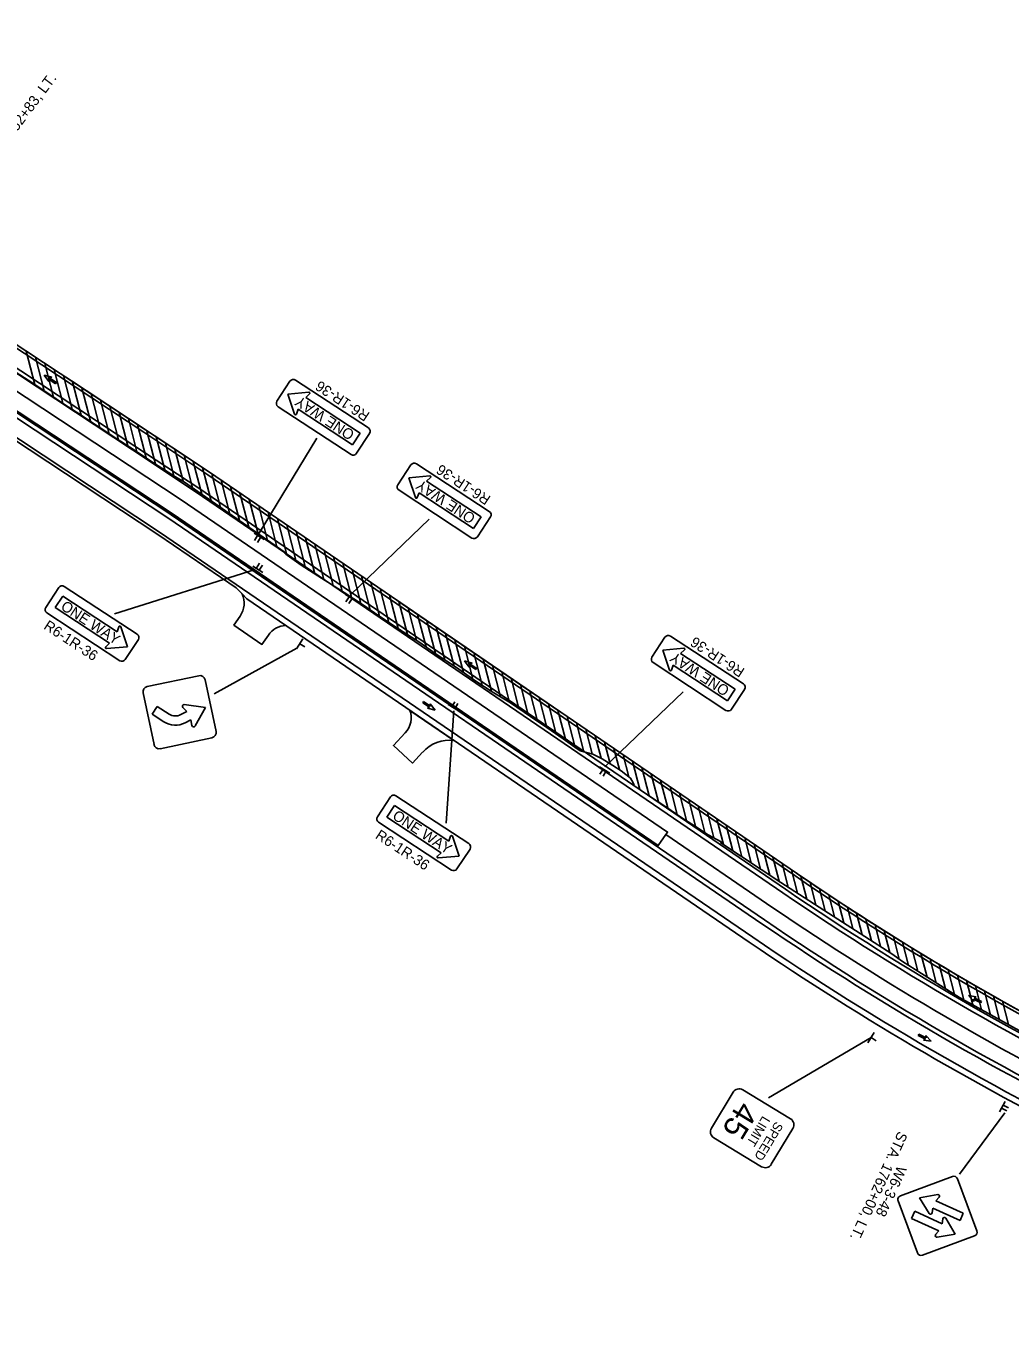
# Model space of a CAD drawing. Extents: x 134216 to 153308, y 327065 to 339865.
# Drawn here: x 147516 to 148176, y 331323 to 332193 of the extents above; entities that cross this region are included whole.
import ezdxf

# ---------------------------------------------------------------- set-up
doc = ezdxf.new("R2010")
doc.units = 0
for name, color, linetype in [('_CIVIL_CONSTRUCTION', 7, 'Continuous'), ('DR_P_Erosion_Control', 7, 'Continuous'), ('DR_P_Inlet_Protection', 7, 'Continuous'), ('DR_X_GenericNode', 7, 'Continuous'), ('SC_Shading2', 7, 'Continuous'), ('SH_Text', 7, 'Continuous'), ('UT_X_Misc_Cells', 7, 'Continuous')]:
    doc.layers.add(name, color=color, linetype=linetype)

msp = doc.modelspace()

# ---------------------------------------------------------------- linework, layer by layer
at = {"layer": '_CIVIL_CONSTRUCTION'}
for p, q in [((147516.52, 331974.68), (147522.31, 331952.26)), ((147522.75, 331970.57), (147528.56, 331948.04)), ((147528.97, 331966.47), (147534.8, 331943.86)), ((147535.19, 331962.36), (147541.04, 331939.72)), ((147541.42, 331958.26), (147547.23, 331935.71)), ((147547.64, 331954.15), (147553.43, 331931.71)), ((147553.86, 331950.05), (147559.65, 331927.61)), ((147560.09, 331945.94), (147565.87, 331923.51)), ((147566.31, 331941.83), (147572.13, 331919.27)), ((147572.53, 331937.73), (147578.37, 331915.11)), ((147578.75, 331933.62), (147584.56, 331911.12)), ((147584.98, 331929.52), (147590.76, 331907.11)), ((147591.2, 331925.41), (147596.97, 331903.04)), ((147597.42, 331921.3), (147603.18, 331898.99)), ((147603.65, 331917.18), (147609.36, 331895.07)), ((147609.88, 331913.06), (147615.53, 331891.14)), ((147616.11, 331908.93), (147621.66, 331887.4)), ((147622.33, 331904.81), (147627.93, 331883.1)), ((147628.56, 331900.68), (147634.24, 331878.7)), ((147634.79, 331896.56), (147640.54, 331874.29)), ((147641.03, 331892.4), (147646.84, 331869.88)), ((147647.3, 331888.12), (147653.14, 331865.47)), ((147653.56, 331883.83), (147659.44, 331861.06)), ((147659.83, 331879.55), (147665.74, 331856.65)), ((147666.1, 331875.27), (147672.04, 331852.24)), ((147672.37, 331870.99), (147678.34, 331847.83)), ((147678.64, 331866.71), (147684.65, 331843.43)), ((147684.91, 331862.43), (147691.16, 331838.2)), ((147691.17, 331858.15), (147697.5, 331833.62)), ((147697.44, 331853.87), (147703.76, 331829.38)), ((147703.71, 331849.59), (147709.94, 331825.45)), ((147689.44, 331840.07), (147689.95, 331839.24)), ((147690.63, 331838.51), (147689.95, 331839.24)), ((147691.45, 331837.95), (147690.63, 331838.51)), ((147709.98, 331845.31), (147716.11, 331821.53)), ((147716.25, 331841.03), (147722.28, 331817.63)), ((147722.52, 331836.74), (147728.45, 331813.73)), ((147728.78, 331832.46), (147734.66, 331809.68)), ((147735.05, 331828.18), (147740.88, 331805.6)), ((147741.32, 331823.9), (147747.16, 331801.28)), ((147747.59, 331819.62), (147753.44, 331796.94)), ((147753.86, 331815.34), (147759.65, 331792.87)), ((147760.12, 331811.06), (147765.87, 331788.79)), ((147766.39, 331806.78), (147772.08, 331784.73)), ((147772.66, 331802.5), (147778.29, 331780.67)), ((147778.93, 331798.22), (147784.57, 331776.34)), ((147785.2, 331793.93), (147790.89, 331771.87)), ((147791.47, 331789.65), (147797.13, 331767.68)), ((147797.73, 331785.37), (147803.36, 331763.56)), ((147804, 331781.09), (147809.64, 331759.23)), ((147810.27, 331776.81), (147815.93, 331754.86)), ((147816.54, 331772.53), (147822.17, 331750.7)), ((147822.81, 331768.25), (147828.39, 331746.63)), ((147829.07, 331763.97), (147834.51, 331742.91)), ((147835.34, 331759.69), (147840.62, 331739.23)), ((147841.61, 331755.41), (147846.86, 331735.07)), ((147847.88, 331751.12), (147853.11, 331730.85)), ((147854.15, 331746.84), (147859.37, 331726.59)), ((147860.42, 331742.56), (147865.64, 331722.32)), ((147773.83, 331733.88), (147803.29, 331713.76)), ((147866.68, 331738.28), (147871.92, 331718)), ((147872.95, 331734), (147878.22, 331713.58)), ((147879.22, 331729.72), (147884.59, 331708.92)), ((147885.49, 331725.44), (147890.48, 331706.11)), ((147891.76, 331721.16), (147896.02, 331704.64)), ((147898.03, 331716.88), (147901.93, 331701.75)), ((147904.29, 331712.6), (147908.04, 331698.09)), ((147910.56, 331708.32), (147914.21, 331694.16)), ((147916.83, 331704.03), (147920.63, 331689.29)), ((147923.1, 331699.75), (147928, 331680.74)), ((147929.37, 331695.47), (147934.26, 331676.49)), ((147935.63, 331691.19), (147940.46, 331672.5)), ((147941.9, 331686.91), (147946.67, 331668.43)), ((147948.17, 331682.63), (147952.97, 331664.02)), ((147954.44, 331678.35), (147959.19, 331659.94)), ((147960.71, 331674.07), (147965.35, 331656.07)), ((147966.98, 331669.79), (147971.57, 331651.98)), ((147973.24, 331665.51), (147977.66, 331648.37)), ((147979.51, 331661.22), (147983.99, 331643.86)), ((147985.78, 331656.94), (147990.21, 331639.77)), ((147992.05, 331652.66), (147996.43, 331635.67)), ((147998.32, 331648.38), (148002.65, 331631.57)), ((148004.59, 331644.1), (148008.87, 331627.48)), ((148010.85, 331639.82), (148015.09, 331623.38)), ((148017.12, 331635.54), (148021.31, 331619.29)), ((148023.39, 331631.26), (148027.51, 331615.3)), ((148029.66, 331626.98), (148033.69, 331611.34)), ((148035.92, 331622.7), (148039.88, 331607.38)), ((148022.47, 331618.53), (148060.76, 331594.02)), ((148042.18, 331618.46), (148046.06, 331603.43)), ((148048.43, 331614.27), (148052.25, 331599.47)), ((148054.66, 331610.12), (148058.43, 331595.51)), ((148060.88, 331606.02), (148064.62, 331591.52)), ((148067.1, 331601.95), (148070.82, 331587.51)), ((148073.3, 331597.93), (148077.02, 331583.51)), ((148060.76, 331594.02), (148096.84, 331570.69)), ((148079.49, 331593.95), (148083.22, 331579.5)), ((148085.67, 331590.01), (148089.41, 331575.5)), ((148091.84, 331586.11), (148095.61, 331571.49)), ((148098, 331582.25), (148101.93, 331567.01)), ((148104.15, 331578.43), (148108.16, 331562.88)), ((148110.29, 331574.65), (148114.33, 331558.98)), ((148116.42, 331570.91), (148120.5, 331555.09)), ((148122.53, 331567.21), (148126.66, 331551.2)), ((148128.64, 331563.54), (148132.83, 331547.31)), ((148134.74, 331559.91), (148139, 331543.41)), ((148140.84, 331556.32), (148145.1, 331539.8)), ((148146.92, 331552.76), (148151.12, 331536.48)), ((148152.99, 331549.24), (148157.13, 331533.17)), ((148159.05, 331545.75), (148163.15, 331529.86)), ((148165.11, 331542.3), (148169.17, 331526.55)), ((148171.15, 331538.89), (148175.19, 331523.24))]:
    msp.add_line(p, q, dxfattribs=at)
for points in [[(147249.82, 332119.49), (147620.47, 331874.95), (147946.54, 331652.26), (147940.32, 331643.19), (147614.34, 331865.82), (147420.89, 331993.45), (147180.28, 332151.74), (147128.5, 332184.58), (147133.45, 332192.39), (147133.1, 332192.61)], [(147133.45, 332192.39), (147128.5, 332184.58), (147180.28, 332151.74), (147420.89, 331993.45), (147614.34, 331865.82), (147940.33, 331643.18), (147945.41, 331650.61), (148017.13, 331601.62)], [(148032.92, 331624.75), (147639.41, 331893.5), (147596.51, 331921.91), (147264.16, 332141.18)], [(148001.34, 331578.5), (147664.42, 331808.61), (147657.29, 331815.9), (147604.86, 331851.71), (147234.4, 332096.12)], [(147460.58, 331993.5), (147467.93, 331988.03), (147486.71, 331975.66), (147498.25, 331968.12), (147509.15, 331960.72), (147520.89, 331953.22), (147532.31, 331945.51), (147541.53, 331939.39), (147553.35, 331931.77), (147566.15, 331923.32), (147576.62, 331916.24), (147589.07, 331908.22), (147602.6, 331899.36), (147616.59, 331890.47), (147622.66, 331886.79), (147689.44, 331840.07)], [(147691.45, 331837.95), (147700.76, 331831.29), (147714.56, 331822.51), (147729.8, 331812.88), (147741.97, 331804.88), (147753.04, 331797.2), (147766.19, 331788.58), (147780.35, 331779.32), (147792.11, 331771.01), (147804.3, 331762.94), (147817.97, 331753.45), (147828.95, 331746.26), (147841.24, 331738.86), (147854.62, 331729.84), (147865.63, 331722.33), (147876.53, 331714.83), (147884.25, 331709.14), (147887.89, 331706.79), (147896.44, 331704.53), (147902.62, 331701.41), (147909.91, 331696.94), (147915.44, 331693.37), (147921.68, 331688.47), (147922.58, 331686.75)], [(147661.2, 331811.9), (147664.42, 331808.61), (147690.54, 331790.77)], [(147678.87, 331784.31), (147674.52, 331778.02), (147655.76, 331790.98), (147659.94, 331797.03)], [(147782.33, 331705.87), (147775.48, 331698.49), (147762.72, 331710.29), (147770.65, 331718.86)], [(147922.58, 331686.75), (147924.08, 331683.89), (147923.27, 331683.96), (147934.38, 331676.41), (147945.43, 331669.29), (147955.39, 331662.33), (147965.28, 331656.11), (147973.87, 331650.47), (147982.53, 331645.68), (147982.23, 331645.02), (148022.47, 331618.53)], [(148096.84, 331570.69), (148104.12, 331565.43), (148142.27, 331541.35), (148184.22, 331518.27), (148224.6, 331497.99), (148263.42, 331480.24), (148310.53, 331459.45), (148353.38, 331441.6), (148397.7, 331423.88), (148441.14, 331407.6), (148486.57, 331390.89), (148514.06, 331381.5)]]:
    msp.add_lwpolyline(points, dxfattribs=at)
for points in [[(147546.76, 331954.73), (147556.67, 331948.19), (147599.55, 331919.9), (147624.5, 331903.37), (147625.91, 331902.49), (147543.08, 331957.17)], [(147768.86, 331805.09), (147776.71, 331799.73), (147848.71, 331750.45), (147866.69, 331738.28), (147873.82, 331733.25), (147763.53, 331808.8)]]:
    msp.add_lwpolyline(points, close=True, dxfattribs=at)
for centre, radius, start, end in [((147647.61, 331805.56), 15, 325.34569, 25.00616), ((147691.21, 331775.78), 15, 92.53821, 145.34569), ((147759.63, 331729.05), 15, 317.23906, 18.79842), ((147800.69, 331688.9), 25, 84.02595, 137.23906), ((149090.88, 333173.8), 1875.86, 235.66832, 252.1603), ((149090.88, 333173.8), 1875.86, 235.68329, 237.10418), ((149090.88, 333173.8), 1903.86, 235.66832, 252.1603), ((149090.88, 333173.8), 1875.86, 237.10418, 237.84029), ((149090.88, 333173.8), 1931.86, 235.66832, 252.1603)]:
    msp.add_arc(centre, radius, start, end, dxfattribs=at)
at = {"layer": 'DR_P_Erosion_Control'}
for p, q in [((147672.76, 331852.56), (147711.41, 331916.22)), ((147734.14, 331811.58), (147786.66, 331861.92)), ((147669.24, 331828.08), (147575.61, 331798.52)), ((147642.57, 331744.85), (147697.99, 331775.47)), ((147904.48, 331696.04), (147956.99, 331746.38)), ((147803.3, 331733.59), (147798, 331658.16)), ((148014.18, 331474.15), (148082.99, 331514.53)), ((148172.62, 331464.01), (148142.29, 331422.99))]:
    msp.add_line(p, q, dxfattribs=at)
at = {"layer": 'DR_P_Inlet_Protection'}
for p, q in [((147691.96, 331945.85), (147705.97, 331947.08)), ((147696.4, 331932.48), (147691.96, 331945.85)), ((147706.48, 331945.92), (147703.89, 331943.57)), ((147703.89, 331943.57), (147740.43, 331919.64)), ((147698.8, 331935.79), (147697.67, 331932.47)), ((147735.34, 331911.86), (147698.8, 331935.79)), ((147740.43, 331919.64), (147735.34, 331911.86)), ((147773.04, 331889.83), (147787.05, 331891.06)), ((147777.49, 331876.46), (147773.04, 331889.83)), ((147787.57, 331889.91), (147784.98, 331887.55)), ((147784.98, 331887.55), (147821.52, 331863.62)), ((147779.88, 331879.78), (147778.75, 331876.45)), ((147816.42, 331855.84), (147779.88, 331879.78)), ((147821.52, 331863.62), (147816.42, 331855.84)), ((147669.25, 331852.53), (147676.03, 331848.29)), ((147671.62, 331851.05), (147669.5, 331847.66)), ((147673.66, 331849.78), (147671.54, 331846.39)), ((147672.64, 331850.41), (147672.64, 331850.41)), ((147675.16, 331826.3), (147668.38, 331830.54)), ((147670.76, 331829.06), (147672.88, 331832.45)), ((147672.79, 331827.79), (147674.91, 331831.18)), ((147671.77, 331828.42), (147671.77, 331828.42)), ((147535.89, 331802.73), (147540.99, 331810.51)), ((147540.99, 331810.51), (147577.53, 331786.58)), ((147730.63, 331811.56), (147737.41, 331807.32)), ((147733, 331810.07), (147730.88, 331806.68)), ((147735.04, 331808.8), (147732.92, 331805.41)), ((147734.02, 331809.44), (147734.02, 331809.44)), ((147572.43, 331778.8), (147535.89, 331802.73)), ((147577.53, 331786.58), (147578.66, 331789.9)), ((147579.92, 331789.89), (147584.37, 331776.53)), ((147569.84, 331776.45), (147572.43, 331778.8)), ((147697.82, 331775.03), (147701.99, 331781.85)), ((147699.91, 331778.44), (147703.32, 331776.36)), ((147584.37, 331776.53), (147570.36, 331775.29)), ((147943.38, 331774.29), (147957.39, 331775.52)), ((147947.83, 331760.92), (147943.38, 331774.29)), ((147957.9, 331774.37), (147955.31, 331772.01)), ((147955.31, 331772.01), (147991.85, 331748.08)), ((147950.22, 331764.24), (147949.09, 331760.92)), ((147986.76, 331740.3), (147950.22, 331764.24)), ((147991.85, 331748.08), (147986.76, 331740.3)), ((147604.4, 331736.54), (147601.02, 331731.34)), ((147612.26, 331731.43), (147604.4, 331736.54)), ((147621.5, 331735.76), (147624.13, 331733)), ((147636.62, 331735.89), (147622.51, 331737.74)), ((147629.82, 331723.39), (147636.62, 331735.89)), ((147806.27, 331733.5), (147799.49, 331737.74)), ((147801.86, 331736.25), (147803.98, 331739.64)), ((147802.88, 331735.62), (147802.88, 331735.62)), ((147803.9, 331734.98), (147806.02, 331738.37)), ((147601.02, 331731.34), (147608.88, 331726.23)), ((147624.13, 331733), (147620.21, 331731.01)), ((147623.03, 331725.49), (147626.94, 331727.48)), ((147626.94, 331727.48), (147627.62, 331723.74)), ((147900.96, 331696.02), (147907.75, 331691.78)), ((147903.34, 331694.54), (147901.22, 331691.14)), ((147905.37, 331693.26), (147903.25, 331689.87)), ((147904.35, 331693.9), (147904.35, 331693.9)), ((147758.28, 331662.38), (147763.37, 331670.15)), ((147763.37, 331670.15), (147799.91, 331646.22)), ((147794.82, 331638.44), (147758.28, 331662.38)), ((147799.91, 331646.22), (147801.04, 331649.54)), ((147802.3, 331649.53), (147806.75, 331636.17)), ((147792.23, 331636.09), (147794.82, 331638.44)), ((147806.75, 331636.17), (147792.74, 331634.93)), ((148080.91, 331511.12), (148085.08, 331517.95)), ((148082.99, 331514.53), (148086.4, 331512.45)), ((148169.19, 331464.68), (148172.84, 331471.8)), ((148170.47, 331467.17), (148174.03, 331465.35)), ((148171.01, 331468.24), (148171.01, 331468.24)), ((148171.56, 331469.31), (148175.12, 331467.49)), ((148127.72, 331409.33), (148115.54, 331407.22)), ((148115.54, 331407.22), (148121.91, 331396.62)), ((148126.5, 331405.13), (148128.69, 331407.57)), ((148144.83, 331396.75), (148126.5, 331405.13)), ((148112.37, 331398.15), (148110.16, 331393.32)), ((148130.7, 331389.77), (148112.37, 331398.15)), ((148123.88, 331397.04), (148124.29, 331400.3)), ((148124.29, 331400.3), (148142.62, 331391.92)), ((148142.62, 331391.92), (148144.83, 331396.75)), ((148110.16, 331393.32), (148128.49, 331384.94)), ((148131.11, 331393.03), (148130.7, 331389.77)), ((148139.45, 331382.85), (148133.08, 331393.45)), ((148128.49, 331384.94), (148126.3, 331382.5)), ((148127.27, 331380.74), (148139.45, 331382.85))]:
    msp.add_line(p, q, dxfattribs=at)
for points in [[(147693.37, 331954.43), (147684.63, 331941.1)], [(147745.93, 331923.18), (147697.04, 331955.2)], [(147685.4, 331937.42), (147734.29, 331905.41)], [(147737.96, 331906.17), (147746.69, 331919.5)], [(147827.02, 331867.16), (147778.13, 331899.18)], [(147774.45, 331898.42), (147765.72, 331885.08)], [(147766.49, 331881.41), (147815.37, 331849.39)], [(147819.05, 331850.15), (147827.78, 331863.49)], [(147538.36, 331816.2), (147529.63, 331802.87)], [(147590.92, 331784.95), (147542.04, 331816.97)], [(147530.39, 331799.19), (147579.28, 331767.17)], [(147582.96, 331767.94), (147591.69, 331781.27)], [(147944.79, 331782.88), (147936.06, 331769.54)], [(147997.35, 331751.62), (147948.47, 331783.64)], [(147936.82, 331765.87), (147985.71, 331733.85)], [(147597.56, 331749.76), (147632.21, 331757.12)], [(147636.41, 331754.39), (147643.76, 331719.75)], [(147602.19, 331710.92), (147594.83, 331745.56)], [(147989.39, 331734.62), (147998.12, 331747.95)], [(147641.03, 331715.55), (147606.39, 331708.19)], [(147760.75, 331675.84), (147752.01, 331662.51)], [(147813.31, 331644.59), (147764.42, 331676.61)], [(147752.78, 331658.83), (147801.66, 331626.81)], [(147805.34, 331627.58), (147814.07, 331640.91)], [(147990.46, 331477.9), (147975.93, 331453.82)], [(148029, 331460.11), (147996.9, 331479.49)], [(147977.52, 331447.38), (148009.62, 331428)], [(148016.06, 331429.59), (148030.59, 331453.67)], [(148102.65, 331408.45), (148137.5, 331421.44)], [(148140.91, 331419.88), (148153.9, 331385.03)], [(148114.08, 331370.19), (148101.09, 331405.04)], [(148152.34, 331381.62), (148117.49, 331368.63)]]:
    msp.add_lwpolyline(points, dxfattribs=at)
for centre, radius, start, end in [((147695.59, 331952.98), 2.66, 56.77662, 146.77662), ((147706.03, 331946.42), 0.667, 312.53341, 95.14915), ((147686.86, 331939.65), 2.66, 146.77662, 236.77662), ((147697.04, 331932.69), 0.667, 198.4346, 340.99401), ((147744.47, 331920.96), 2.66, 326.77662, 56.77662), ((147735.74, 331907.63), 2.66, 236.77662, 326.77662), ((147776.67, 331896.96), 2.66, 56.77662, 146.77662), ((147787.11, 331890.4), 0.667, 312.53341, 95.14915), ((147767.94, 331883.63), 2.66, 146.77662, 236.77662), ((147778.12, 331876.67), 0.667, 198.4346, 340.99401), ((147825.56, 331864.94), 2.66, 326.77662, 56.77662), ((147816.83, 331851.61), 2.66, 236.77662, 326.77662), ((147540.58, 331814.74), 2.66, 56.77662, 146.77662), ((147531.85, 331801.41), 2.66, 146.77662, 236.77662), ((147579.29, 331789.68), 0.667, 18.4346, 160.99401), ((147589.47, 331782.73), 2.66, 326.77662, 56.77662), ((147947.01, 331781.42), 2.66, 56.77662, 146.77662), ((147570.3, 331775.96), 0.667, 132.53341, 275.14915), ((147938.28, 331768.09), 2.66, 146.77662, 236.77662), ((147957.45, 331774.86), 0.667, 312.53341, 95.14915), ((147580.74, 331769.39), 2.66, 236.77662, 326.77662), ((147948.46, 331761.13), 0.667, 198.4346, 340.99401), ((147632.94, 331753.65), 3.54, 11.98499, 101.98499), ((147995.9, 331749.4), 2.66, 326.77662, 56.77662), ((147598.3, 331746.3), 3.54, 101.98499, 191.98499), ((147622.36, 331736.57), 1.18, 82.49692, 223.6293), ((147987.16, 331736.07), 2.66, 236.77662, 326.77662), ((147616.6, 331738.11), 14.17, 236.98499, 296.98499), ((147616.6, 331738.11), 7.97, 236.98499, 296.98499), ((147628.78, 331723.95), 1.18, 190.34069, 331.47305), ((147640.3, 331719.01), 3.54, 281.98499, 11.98499), ((147605.65, 331711.66), 3.54, 191.98499, 281.98499), ((147762.97, 331674.39), 2.66, 56.77662, 146.77662), ((147754.23, 331661.05), 2.66, 146.77662, 236.77662), ((147801.67, 331649.32), 0.667, 18.4346, 160.99401), ((147811.85, 331642.37), 2.66, 326.77662, 56.77662), ((147792.68, 331635.6), 0.667, 132.53341, 275.14915), ((147803.12, 331629.04), 2.66, 236.77662, 326.77662), ((147994.48, 331475.47), 4.69, 58.88234, 148.88234), ((148026.58, 331456.09), 4.69, 328.88234, 58.88234), ((147979.94, 331451.39), 4.69, 148.88234, 238.88234), ((148012.05, 331432.01), 4.69, 238.88234, 328.88234), ((148138.43, 331418.95), 2.66, 20.43878, 110.43878), ((148103.58, 331405.96), 2.66, 110.43878, 200.43878), ((148127.9, 331408.28), 1.06, 318.07256, 99.84429), ((148122.82, 331397.17), 1.06, 211.03326, 352.80501), ((148132.17, 331392.9), 1.06, 31.03326, 172.80501), ((148127.09, 331381.79), 1.06, 138.07256, 279.84429), ((148151.41, 331384.1), 2.66, 290.43878, 20.43878), ((148116.57, 331371.12), 2.66, 200.43878, 290.43878)]:
    msp.add_arc(centre, radius, start, end, dxfattribs=at)
at = {"layer": 'DR_X_GenericNode'}
for p, q in [((147241.56, 332106.97), (147612.06, 331862.53)), ((147235.5, 332097.79), (147605.93, 331853.4)), ((147612.06, 331862.53), (148009.8, 331590.89))]:
    msp.add_line(p, q, dxfattribs=at)
for points in [[(147263.06, 332139.51), (147595.41, 331920.24), (147638.3, 331891.84), (148031.8, 331623.09)], [(148025.59, 331614.01), (147632.16, 331882.71), (147589.34, 331911.06), (147257, 332130.33)], [(147605.93, 331853.4), (147931.21, 331631.24), (148003.6, 331581.8)]]:
    msp.add_lwpolyline(points, dxfattribs=at)
for radius in [1877.86, 1888.86, 1916.86, 1927.86]:
    msp.add_arc((149090.88, 333173.8), radius, 235.66832, 253.72506, dxfattribs=at)
at = {"layer": 'SC_Shading2'}
for p, q in [((147528.61, 331958.6), (147528.61, 331958.6)), ((147528.61, 331958.6), (147533.71, 331957.21)), ((147531.75, 331954.34), (147528.61, 331958.6)), ((147536.16, 331952.82), (147531.62, 331955.93)), ((147531.62, 331955.93), (147531.75, 331954.34)), ((147533.71, 331957.21), (147532.19, 331956.75)), ((147532.19, 331956.75), (147536.72, 331953.64)), ((147536.72, 331953.64), (147536.16, 331952.82)), ((147536.44, 331953.23), (147536.44, 331953.23)), ((147810.48, 331766.98), (147810.48, 331766.98)), ((147810.48, 331766.98), (147815.58, 331765.58)), ((147813.62, 331762.72), (147810.48, 331766.98)), ((147818.03, 331761.19), (147813.49, 331764.3)), ((147813.49, 331764.3), (147813.62, 331762.72)), ((147815.58, 331765.58), (147814.06, 331765.13)), ((147814.06, 331765.13), (147818.59, 331762.02)), ((147818.59, 331762.02), (147818.03, 331761.19)), ((147818.31, 331761.6), (147818.31, 331761.6)), ((147782.43, 331738.94), (147782.99, 331739.77)), ((147787.02, 331735.9), (147782.43, 331738.94)), ((147782.71, 331739.35), (147782.71, 331739.35)), ((147782.99, 331739.77), (147787.57, 331736.74)), ((147785.51, 331735.42), (147787.02, 331735.9)), ((147790.63, 331734.11), (147785.51, 331735.42)), ((147787.57, 331736.74), (147787.42, 331738.32)), ((147787.42, 331738.32), (147790.63, 331734.11)), ((147790.63, 331734.11), (147790.63, 331734.11)), ((148148.33, 331542.64), (148148.33, 331542.64)), ((148148.33, 331542.64), (148153.56, 331541.88)), ((148151.96, 331538.8), (148148.33, 331542.64)), ((148156.52, 331537.82), (148151.64, 331540.35)), ((148151.64, 331540.35), (148151.96, 331538.8)), ((148153.56, 331541.88), (148152.11, 331541.24)), ((148152.11, 331541.24), (148156.98, 331538.7)), ((148156.98, 331538.7), (148156.52, 331537.82)), ((148156.75, 331538.26), (148156.75, 331538.26)), ((148114.66, 331516.05), (148115.12, 331516.93)), ((148114.89, 331516.49), (148114.89, 331516.49)), ((148115.12, 331516.93), (148120.01, 331514.41)), ((148119.55, 331513.53), (148114.66, 331516.05)), ((148118.09, 331512.88), (148119.55, 331513.53)), ((148123.33, 331512.14), (148118.09, 331512.88)), ((148120.01, 331514.41), (148119.68, 331515.97)), ((148119.68, 331515.97), (148123.33, 331512.14)), ((148123.33, 331512.14), (148123.33, 331512.14))]:
    msp.add_line(p, q, dxfattribs=at)
at = {"layer": 'SH_Text'}
msp.add_lwpolyline([(148032.92, 331624.75), (147639.41, 331893.5), (147596.51, 331921.91), (147264.16, 332141.18)], dxfattribs=at)
msp.add_arc((149090.88, 333173.8), 1875.86, 235.66832, 253.72506, dxfattribs=at)
at = {"layer": 'UT_X_Misc_Cells'}
for p, q in [((147243.21, 332109.47), (147615.56, 331863.81)), ((147613.75, 331865.01), (148011.49, 331593.36))]:
    msp.add_line(p, q, dxfattribs=at)
msp.add_lwpolyline([(147255.35, 332127.82), (147587.69, 331908.56), (147630.48, 331880.22), (148023.9, 331611.53)], dxfattribs=at)
for radius in [1891.86, 1913.86]:
    msp.add_arc((149090.88, 333173.8), radius, 235.66832, 253.72506, dxfattribs=at)

# ---------------------------------------------------------------- texts
at = {"layer": 'DR_P_Erosion_Control'}
for s, rotation, p in [('STA. 1752+83, LT.', 53.2152, (147490.08, 332094.52)), ('R6-1R-36', 146.77662, (147747.4, 331932.97)), ('R6-1R-36', 146.77662, (147828.49, 331876.95)), ('R6-1R-36', 326.77662, (147527.67, 331788.89)), ('R6-1R-36', 146.77662, (147998.83, 331761.41)), ('R6-1R-36', 326.77662, (147750.05, 331648.53)), ('STA. 1762+00, LT.', 245.43878, (148101.33, 331452.23)), ('W6-3-48', 245.43878, (148100.76, 331429.2))]:
    msp.add_text(s, height=7, rotation=rotation, dxfattribs=at).set_placement(p)
at = {"layer": 'DR_P_Inlet_Protection'}
for s, height, rotation, p in [('ONE WAY', 7.083, 146.77662, (147737.25, 331920.4)), ('ONE WAY', 7.083, 146.77662, (147818.34, 331864.38)), ('ONE WAY', 7.083, 326.77662, (147539.07, 331801.98)), ('ONE WAY', 7.083, 146.77662, (147988.68, 331748.84)), ('ONE WAY', 7.083, 326.77662, (147761.45, 331661.62)), ('45', 15.626, 238.88234, (147994.62, 331472.69)), ('LIMIT', 6.251, 238.88234, (148010.35, 331462.46)), ('SPEED', 6.251, 238.88234, (148019.04, 331458.72))]:
    msp.add_text(s, height=height, rotation=rotation, dxfattribs=at).set_placement(p)

doc.saveas('drawing.dxf')
